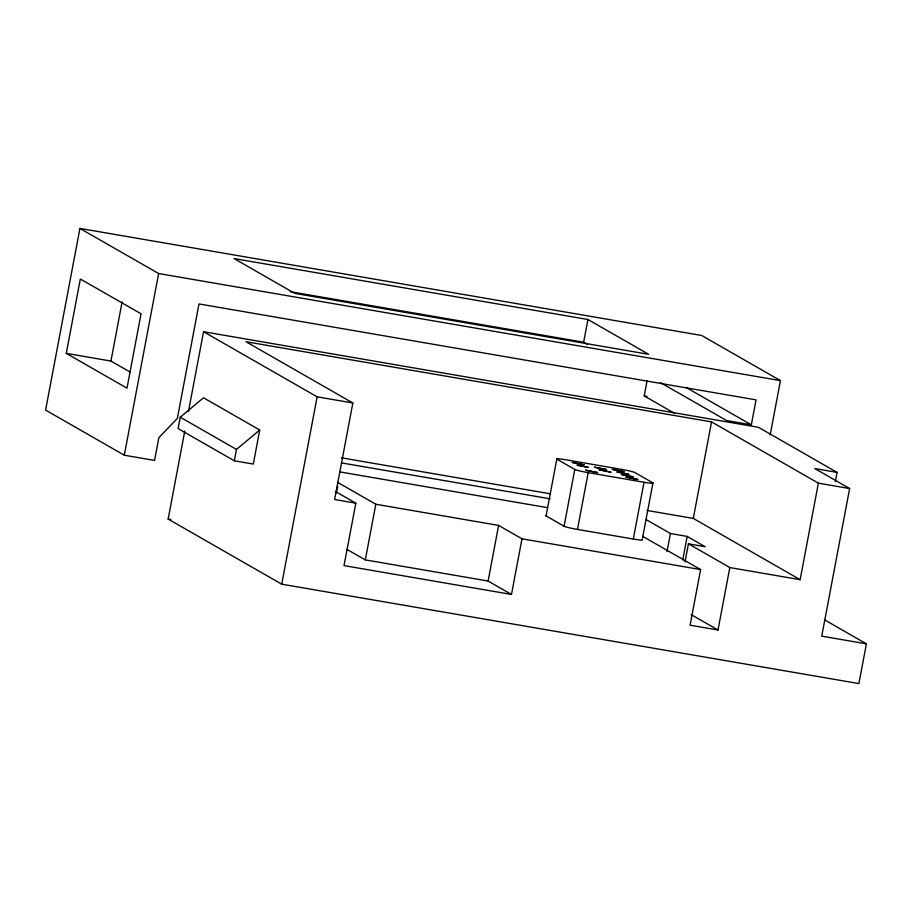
<?xml version="1.0" encoding="UTF-8"?>
<svg xmlns="http://www.w3.org/2000/svg" width="912" height="912" viewBox="0 0 912 912"><rect width="100%" height="100%" fill="white"/><g stroke="black" fill="none" stroke-linecap="round" stroke-linejoin="round"><path stroke-width="1.37" d="M770.195 434.842L780.444 380.623L701.738 335.502L79.925 228.422L45.6 410.092L124.306 455.213L154.561 460.423L158.848 437.714L177.361 418.403L198.998 303.935L756.059 399.866L751.34 424.855L726.773 420.626L660.368 382.55M66.291 353.366L80.336 278.992L141.052 313.796L126.996 388.17L66.291 353.366L110.945 361.049L130.37 372.187M110.945 361.049L122.128 301.826M124.306 455.213L158.631 273.532L79.925 228.422M180.257 417.206L178.114 428.572L234.327 460.799L253.308 464.071L259.738 430.008L203.524 397.78L180.257 417.206L236.47 449.434L259.738 430.008M824.425 619.772L866.4 643.838L858.887 683.578L281.728 584.193L168.15 519.065L184.794 430.988M188.488 411.415L203.547 331.717L758.385 427.272L837.079 472.393L835.312 481.741M234.327 460.799L236.47 449.434M281.728 584.193L317.137 396.834L203.547 331.717M866.4 643.838L821.746 636.154L849.642 488.547L818.383 483.155L711.542 421.903L246.012 341.738L352.853 402.99L334.624 499.502L355.828 503.162L344.029 565.611L511.484 594.442L521.995 538.81L498.613 525.403L375.812 504.256L337.543 482.311M336.38 492.982L337.691 486.039M511.484 594.442L488.102 581.035L365.302 559.888L375.812 504.256M488.102 581.035L498.613 525.403M642.219 539.665A11.594 0.866 10.7 0 1 633.304 539.038L577.478 529.427A11.594 0.866 10.7 0 1 564.072 526.213L546.083 515.896L556.81 459.124A11.594 0.866 10.7 0 1 565.725 459.762L621.539 469.372A11.594 0.866 10.7 0 1 634.957 472.587L652.946 482.893L642.481 538.285M587.294 344.303L583.646 342.217L587.932 319.508L234.053 258.563L294.758 293.368L648.649 354.312L587.932 319.508M564.072 526.213L574.799 469.441L556.81 459.124M577.478 529.427L588.206 472.644A11.594 0.866 10.7 0 1 574.799 469.441M674.629 413.375L644.214 395.933L647.041 380.954M633.304 539.038L644.032 482.266A11.594 0.866 10.7 0 0 652.946 482.893M667.037 551.566L670.445 533.531L646.3 519.68M682.735 560.002L687.192 536.416L670.445 533.531M685.026 561.883L688.435 543.837L705.181 546.721L687.192 536.416M818.383 483.155L800.143 579.679L693.302 518.426L711.542 421.903M642.641 536.324L700.61 569.567L690.099 625.21L718.006 630.01L729.817 567.56L688.435 543.837M290.141 291.669L583.646 342.217M158.631 273.532L780.444 380.623M644.214 395.933L647.007 396.424M837.079 472.393L814.758 468.54L849.642 488.547M317.137 396.834L352.853 402.99M588.206 472.644L644.032 482.266M341.362 457.813L550.278 493.791M647.03 510.458L693.302 518.426M341.373 462.874L550.164 498.83M339.994 471.926L547.565 507.676M729.817 567.56L800.143 579.679M521.995 538.81L700.61 569.567M168.15 519.065L170.954 519.555M686.166 387.486L751.34 424.855M691.239 614.665L718.006 630.01M335.377 491.431L355.828 503.162M346.777 549.275L365.302 559.888M546.083 515.896A11.594 0.866 10.7 0 1 546.448 515.508M612.328 469.395L624.253 471.709L612.328 469.395M572.314 462.452L584.056 464.846L572.314 462.452M577.136 465.109L588.217 467.354L577.136 465.109M594.658 467.206L606.4 469.589L594.658 467.206M585.8 470.193L597.554 472.576L585.8 470.193M599.15 469.783L610.903 472.177L599.15 469.783M617.002 471.96L628.744 474.343L617.002 471.96M621.494 474.536L633.236 476.919L621.494 474.536M625.997 477.113L637.739 479.495L625.997 477.113"/></g></svg>
